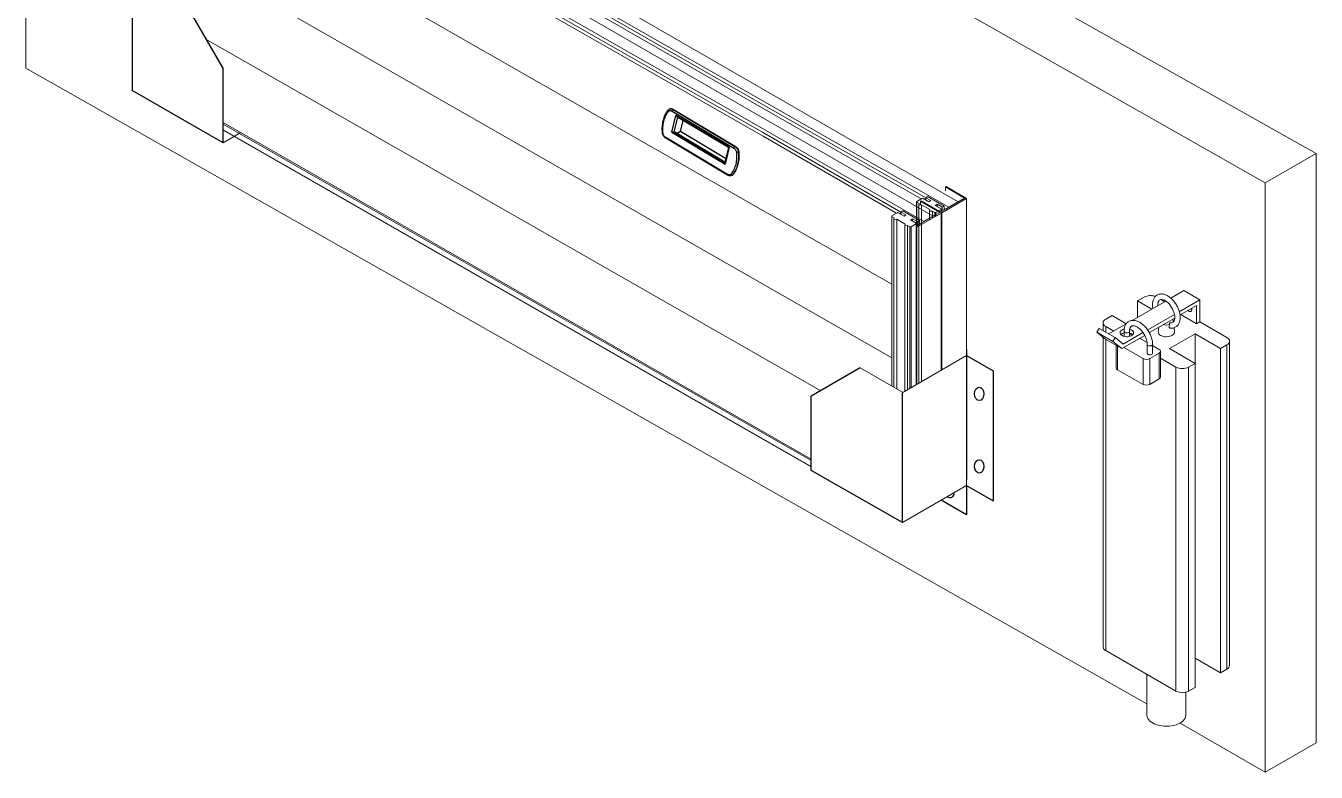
# Model space of a CAD drawing. Header units: millimetres. Extents: x 4892990 to 5673724, y 2128419 to 2381812.
# Drawn here: x 5666905 to 5668279, y 2379701 to 2380496 of the extents above; entities that cross this region are included whole.
import ezdxf

# ---------------------------------------------------------------- set-up
doc = ezdxf.new("R2010")
doc.units = ezdxf.units.MM
doc.header["$LTSCALE"] = 1000
doc.layers.get('0').update_dxf_attribs({"linetype": 'CONTINUOUS'})
doc.layers.add('BYBSE-1_DXF_CONTINUOUS_LINE', color=7, linetype='CONTINUOUS')

msp = doc.modelspace()

# ---------------------------------------------------------------- linework, layer by layer
at = {"color": 7, "linetype": 'Continuous', "lineweight": 15}
for p, q in [((5666905.37, 2381077.9), (5666905.37, 2380450.8)), ((5668224.59, 2380328.57), (5666905.37, 2381077.9)), ((5668278.89, 2380359.92), (5667051.65, 2381051.3)), ((5667897.75, 2380308.44), (5667073.67, 2380784.17)), ((5667871.28, 2380293.16), (5667047.2, 2380768.89)), ((5667887.73, 2380302.66), (5667060.1, 2380776.33)), ((5667687.79, 2380387.52), (5667033.62, 2380761.05)), ((5667863.29, 2380312.85), (5667077.07, 2380762.62)), ((5667858.54, 2380311.67), (5667077.07, 2380758.7)), ((5667689.56, 2380382.57), (5667050.59, 2380747.33)), ((5667690.3, 2380378.23), (5667050.59, 2380743.41)), ((5667827.04, 2380220.9), (5667050.59, 2380665.03)), ((5667827.04, 2380142.52), (5667050.59, 2380586.64)), ((5667751.54, 2380107.31), (5667097.08, 2380481.66)), ((5666905.37, 2380450.8), (5668098.73, 2379774.12)), ((5667741.47, 2380034.69), (5667115.46, 2380392.77)), ((5667115.46, 2380384.61), (5667741.47, 2380026.52)), ((5667861.26, 2380287.37), (5667687.79, 2380387.52)), ((5667115.46, 2380371.21), (5667134.22, 2380382.04)), ((5667836.82, 2380297.56), (5667689.56, 2380382.57)), ((5667832.07, 2380296.39), (5667690.3, 2380378.23)), ((5668224.59, 2380328.57), (5668278.89, 2380359.92)), ((5668278.89, 2379732.81), (5668278.89, 2380359.92)), ((5668224.59, 2379701.46), (5668224.59, 2380328.57)), ((5667884.34, 2380324.21), (5667885.02, 2380324.6)), ((5667904.7, 2380312.45), (5667884.34, 2380324.21)), ((5667884.34, 2380320.29), (5667884.34, 2380324.21)), ((5667906.74, 2380312.06), (5667885.02, 2380324.6)), ((5667853.51, 2380308.54), (5667853.51, 2380114.1)), ((5667853.79, 2380308.93), (5667859.22, 2380312.06)), ((5667856.17, 2380306.77), (5667853.79, 2380308.14)), ((5667853.79, 2380308.14), (5667853.79, 2380114.26)), ((5667856.17, 2380306.77), (5667855.83, 2380305.01)), ((5667855.83, 2380305.01), (5667858.88, 2380305.2)), ((5667855.83, 2380305.01), (5667855.83, 2380115.44)), ((5667857.86, 2380308.93), (5667858.54, 2380309.32)), ((5667878.23, 2380297.17), (5667857.86, 2380308.93)), ((5667857.86, 2380305.01), (5667857.86, 2380308.93)), ((5667880.26, 2380296.78), (5667858.54, 2380309.32)), ((5667867.71, 2380300.11), (5667858.88, 2380305.2)), ((5667858.88, 2380305.2), (5667858.88, 2380117.2)), ((5667860.58, 2380312.06), (5667866.69, 2380308.54)), ((5667863.29, 2380312.06), (5667861.94, 2380311.28)), ((5667863.29, 2380312.85), (5667865.33, 2380314.02)), ((5667868.72, 2380309.71), (5667863.29, 2380312.85)), ((5667863.29, 2380312.85), (5667863.29, 2380310.5)), ((5667865.33, 2380314.02), (5667882.98, 2380303.83)), ((5667866.69, 2380308.54), (5667868.72, 2380309.71)), ((5667873.48, 2380304.62), (5667875.51, 2380305.79)), ((5667879.59, 2380301.09), (5667873.48, 2380304.62)), ((5667875.51, 2380305.79), (5667880.94, 2380302.66)), ((5667875.51, 2380305.79), (5667875.51, 2380303.44)), ((5667906.74, 2380312.06), (5667880.26, 2380296.78)), ((5667880.94, 2380302.66), (5667882.98, 2380303.83)), ((5667880.94, 2380302.66), (5667880.94, 2380298.74)), ((5667882.98, 2380303.83), (5667882.98, 2380299.91)), ((5667884.34, 2380300.7), (5667882.98, 2380301.48)), ((5667904.7, 2380312.45), (5667884.34, 2380300.7)), ((5667901.31, 2380310.49), (5667887.73, 2380302.66)), ((5667906.74, 2379998.51), (5667906.74, 2380312.06)), ((5667827.04, 2380293.25), (5667827.04, 2380112.4)), ((5667827.32, 2380293.64), (5667832.75, 2380296.78)), ((5667829.69, 2380291.49), (5667827.32, 2380292.86)), ((5667827.32, 2380292.86), (5667827.32, 2380112.24)), ((5667829.69, 2380291.49), (5667829.35, 2380289.73)), ((5667829.35, 2380289.73), (5667832.41, 2380289.92)), ((5667829.35, 2380289.73), (5667829.35, 2380111.07)), ((5667841.23, 2380284.83), (5667832.41, 2380289.92)), ((5667832.41, 2380289.92), (5667832.41, 2380109.32)), ((5667834.1, 2380296.78), (5667840.21, 2380293.25)), ((5667836.82, 2380296.78), (5667835.46, 2380296)), ((5667836.82, 2380297.56), (5667838.86, 2380298.74)), ((5667842.25, 2380294.43), (5667836.82, 2380297.56)), ((5667836.82, 2380297.56), (5667836.82, 2380295.21)), ((5667838.86, 2380298.74), (5667856.51, 2380288.55)), ((5667840.21, 2380293.25), (5667842.25, 2380294.43)), ((5667847, 2380289.33), (5667849.04, 2380290.51)), ((5667853.11, 2380285.81), (5667847, 2380289.33)), ((5667849.04, 2380290.51), (5667854.47, 2380287.37)), ((5667849.04, 2380290.51), (5667849.04, 2380288.16)), ((5667880.26, 2380296.78), (5667853.79, 2380281.5)), ((5667854.47, 2380287.37), (5667856.51, 2380288.55)), ((5667854.47, 2380287.37), (5667854.47, 2380283.46)), ((5667856.51, 2380288.55), (5667856.51, 2380284.63)), ((5667878.23, 2380297.17), (5667857.86, 2380285.41)), ((5667874.83, 2380295.21), (5667861.26, 2380287.37)), ((5667867.37, 2380298.35), (5667867.71, 2380300.11)), ((5667870.42, 2380298.54), (5667867.37, 2380298.35)), ((5667867.37, 2380298.35), (5667867.37, 2380289.33)), ((5667872.8, 2380297.17), (5667870.42, 2380298.54)), ((5667870.42, 2380298.54), (5667870.42, 2380291.1)), ((5667872.8, 2380292.47), (5667872.8, 2380297.17)), ((5667874.16, 2380297.17), (5667879.59, 2380300.31)), ((5667874.16, 2380297.17), (5667874.16, 2380293.25)), ((5667879.59, 2380129.15), (5667879.59, 2380300.31)), ((5667879.59, 2380297.17), (5667880.26, 2380296.78)), ((5667879.87, 2380297.56), (5667879.87, 2380300.7)), ((5667880.26, 2380298.35), (5667879.87, 2380298.58)), ((5667880.26, 2380298.35), (5667883.66, 2380300.31)), ((5667880.26, 2380129.54), (5667880.26, 2380296.78)), ((5667880.26, 2380129.54), (5667880.26, 2380296.78)), ((5667882.98, 2380300.7), (5667883.66, 2380300.31)), ((5667840.89, 2380283.06), (5667841.23, 2380284.83)), ((5667843.95, 2380283.26), (5667840.89, 2380283.06)), ((5667840.89, 2380283.06), (5667840.89, 2380106.82)), ((5667846.32, 2380281.89), (5667843.95, 2380283.26)), ((5667843.95, 2380283.26), (5667843.95, 2380108.58)), ((5667846.32, 2380109.95), (5667846.32, 2380281.89)), ((5667847.68, 2380281.89), (5667853.11, 2380285.02)), ((5667847.68, 2380281.89), (5667847.68, 2380110.73)), ((5667853.11, 2380113.87), (5667853.11, 2380285.02)), ((5667853.11, 2380281.89), (5667853.79, 2380281.5)), ((5667853.39, 2380282.28), (5667853.39, 2380285.42)), ((5667853.79, 2380283.06), (5667853.39, 2380283.29)), ((5667853.79, 2380283.06), (5667857.18, 2380285.02)), ((5667853.79, 2380114.26), (5667853.79, 2380281.5)), ((5667857.86, 2380285.41), (5667856.51, 2380286.2)), ((5667856.51, 2380285.41), (5667857.18, 2380285.02)), ((5668095.61, 2380207.06), (5668088.82, 2380203.14)), ((5668124.2, 2380205.93), (5668138.04, 2380213.92)), ((5668155.01, 2380204.12), (5668138.04, 2380213.92)), ((5668083.13, 2380182.22), (5668118.82, 2380202.82)), ((5668088.82, 2380203.14), (5668104.09, 2380194.32)), ((5668088.82, 2380203.14), (5668088.82, 2380185.51)), ((5668110.39, 2380199.73), (5668110.55, 2380201.06)), ((5668110.4, 2380198.21), (5668110.39, 2380199.73)), ((5668110.42, 2380197.98), (5668110.4, 2380198.21)), ((5668110.55, 2380201.06), (5668110.86, 2380202.17)), ((5668110.86, 2380202.17), (5668111.27, 2380203.05)), ((5668111.27, 2380203.05), (5668111.76, 2380203.71)), ((5668111.76, 2380203.71), (5668112.34, 2380204.18)), ((5668112.34, 2380204.18), (5668113.13, 2380204.51)), ((5668113.13, 2380204.51), (5668113.95, 2380204.62)), ((5668117.67, 2380202.16), (5668113.5, 2380204.56)), ((5668113.95, 2380204.62), (5668114.88, 2380204.56)), ((5668114.88, 2380204.56), (5668116.04, 2380204.26)), ((5668116.04, 2380204.26), (5668117.29, 2380203.74)), ((5668117.29, 2380203.74), (5668118.61, 2380202.97)), ((5668118.61, 2380202.97), (5668119.96, 2380201.98)), ((5668119.96, 2380201.98), (5668121.31, 2380200.77)), ((5668121.31, 2380200.77), (5668122.62, 2380199.36)), ((5668122.62, 2380199.36), (5668123.85, 2380197.78)), ((5668123.85, 2380197.78), (5668124.99, 2380196.07)), ((5668124.99, 2380196.07), (5668125.99, 2380194.26)), ((5668125.99, 2380194.26), (5668126.83, 2380192.41)), ((5668126.83, 2380192.41), (5668127.5, 2380190.54)), ((5668133.19, 2380191.53), (5668155.01, 2380204.12)), ((5668133.93, 2380188.03), (5668151.61, 2380198.24)), ((5668142.23, 2380192.82), (5668142.9, 2380192.31)), ((5668142.9, 2380192.31), (5668143.82, 2380191.85)), ((5668143.82, 2380191.85), (5668144.69, 2380191.7)), ((5668144.69, 2380191.7), (5668145.45, 2380191.88)), ((5668145.45, 2380191.88), (5668146.03, 2380192.37)), ((5668145.62, 2380194.78), (5668146.29, 2380194.27)), ((5668146.03, 2380192.37), (5668146.4, 2380193.14)), ((5668146.29, 2380194.27), (5668146.52, 2380194.13)), ((5668146.52, 2380194.13), (5668146.4, 2380195.23)), ((5668146.4, 2380193.14), (5668146.52, 2380194.13)), ((5668151.61, 2380198.24), (5668151.61, 2380178.64)), ((5668155.01, 2380204.12), (5668155.01, 2380180.6)), ((5668052.25, 2380180.71), (5668052.07, 2380179.62)), ((5668052.07, 2380179.62), (5668052.07, 2380171.39)), ((5668052.07, 2380179.62), (5668052.25, 2380178.54)), ((5668052.8, 2380181.75), (5668052.25, 2380180.71)), ((5668052.25, 2380178.54), (5668052.8, 2380177.5)), ((5668053.69, 2380182.7), (5668052.8, 2380181.75)), ((5668052.8, 2380177.5), (5668053.69, 2380176.55)), ((5668054.88, 2380183.54), (5668053.69, 2380182.7)), ((5668061.67, 2380187.46), (5668054.88, 2380183.54)), ((5668058.22, 2380167.84), (5668076.63, 2380178.47)), ((5668076.8, 2380178.73), (5668061.67, 2380187.46)), ((5668099.54, 2380172.1), (5668128.01, 2380188.54)), ((5668101.32, 2380169.21), (5668128.34, 2380184.8)), ((5668125.29, 2380179.76), (5668124.44, 2380179.72)), ((5668124.44, 2380179.72), (5668124.44, 2380179.72)), ((5668126.06, 2380179.98), (5668125.29, 2380179.76)), ((5668126.72, 2380180.38), (5668126.06, 2380179.98)), ((5668127.24, 2380180.95), (5668126.72, 2380180.38)), ((5668126.88, 2380180.55), (5668126.74, 2380181.85)), ((5668127.7, 2380181.71), (5668127.24, 2380180.95)), ((5668127.5, 2380190.54), (5668127.98, 2380188.72)), ((5668128.06, 2380182.71), (5668127.7, 2380181.71)), ((5668127.98, 2380188.72), (5668128.27, 2380186.98)), ((5668128.29, 2380183.94), (5668128.06, 2380182.71)), ((5668128.27, 2380186.98), (5668128.37, 2380185.37)), ((5668128.37, 2380185.37), (5668128.29, 2380183.94)), ((5668151.61, 2380178.64), (5668134.64, 2380188.44)), ((5668134.64, 2380188.44), (5668134.64, 2380188.44)), ((5668155.01, 2380180.6), (5668151.61, 2380178.64)), ((5668183.86, 2380163.95), (5668155.01, 2380180.6)), ((5668045.43, 2380169.7), (5668048.04, 2380173.72)), ((5668062.41, 2380159.9), (5668045.43, 2380169.7)), ((5668045.43, 2380169.7), (5668055, 2380162.06)), ((5668065.01, 2380163.92), (5668048.04, 2380173.72)), ((5668052.07, 2380164.4), (5668052.07, 2379834.72)), ((5668053.69, 2380176.55), (5668054.88, 2380175.71)), ((5668054.88, 2380175.71), (5668063.36, 2380170.81)), ((5668062.41, 2380159.9), (5668065.01, 2380163.92)), ((5668065.01, 2380163.92), (5668073.55, 2380157.1)), ((5668070.4, 2380170.27), (5668070.11, 2380169.38)), ((5668070.11, 2380169.38), (5668070.15, 2380168.49)), ((5668070.15, 2380168.49), (5668070.52, 2380167.61)), ((5668071.02, 2380171.09), (5668070.4, 2380170.27)), ((5668070.52, 2380167.61), (5668071.22, 2380166.81)), ((5668071.92, 2380171.82), (5668071.02, 2380171.09)), ((5668071.22, 2380166.81), (5668072.19, 2380166.11)), ((5668073.08, 2380172.42), (5668071.92, 2380171.82)), ((5668071.97, 2380152.26), (5668096.33, 2380166.33)), ((5668072.19, 2380166.11), (5668073.41, 2380165.55)), ((5668074.44, 2380172.87), (5668073.08, 2380172.42)), ((5668073.41, 2380165.55), (5668074.8, 2380165.15)), ((5668073.55, 2380157.1), (5668094.54, 2380169.21)), ((5668074.4, 2380170.67), (5668074.4, 2380165.24)), ((5668074.53, 2380172.89), (5668074.44, 2380172.87)), ((5668074.8, 2380165.15), (5668076.31, 2380164.93)), ((5668076.31, 2380164.93), (5668077.87, 2380164.9)), ((5668077.87, 2380164.9), (5668079.4, 2380165.07)), ((5668079.4, 2380165.07), (5668080.83, 2380165.43)), ((5668080.16, 2380165.24), (5668080.16, 2380170.67)), ((5668080.48, 2380172.77), (5668080.41, 2380172.79)), ((5668081.79, 2380172.29), (5668080.48, 2380172.77)), ((5668080.83, 2380165.43), (5668082.09, 2380165.95)), ((5668082.89, 2380171.65), (5668081.79, 2380172.29)), ((5668082.09, 2380165.95), (5668083.13, 2380166.62)), ((5668083.73, 2380170.89), (5668082.89, 2380171.65)), ((5668083.13, 2380166.62), (5668083.9, 2380167.41)), ((5668084.27, 2380170.05), (5668083.73, 2380170.89)), ((5668083.9, 2380167.41), (5668084.35, 2380168.26)), ((5668084.48, 2380169.16), (5668084.27, 2380170.05)), ((5668084.35, 2380168.26), (5668084.48, 2380169.16)), ((5668111.26, 2380174.95), (5668110.75, 2380170.14)), ((5668113.26, 2380166.3), (5668114.62, 2380165.66)), ((5668114.62, 2380165.66), (5668116.17, 2380165.2)), ((5668116.17, 2380165.2), (5668117.85, 2380164.92)), ((5668117.85, 2380164.92), (5668119.59, 2380164.84)), ((5668119.59, 2380164.84), (5668121.32, 2380164.97)), ((5668121.32, 2380164.97), (5668122.98, 2380165.3)), ((5668122.76, 2380152.19), (5668149.92, 2380167.87)), ((5668122.98, 2380165.3), (5668124.48, 2380165.81)), ((5668124.48, 2380165.81), (5668125.78, 2380166.48)), ((5668125.78, 2380166.48), (5668126.82, 2380167.3)), ((5668126.82, 2380167.3), (5668127.55, 2380168.21)), ((5668127.99, 2380170.14), (5668127.54, 2380174.4)), ((5668127.55, 2380168.21), (5668127.94, 2380169.2)), ((5668127.94, 2380169.2), (5668127.99, 2380170.14)), ((5668149.92, 2380167.87), (5668177.07, 2380152.19)), ((5668149.92, 2380167.87), (5668149.92, 2380136.52)), ((5668185.05, 2380163.11), (5668183.86, 2380163.95)), ((5668071.97, 2380152.26), (5668055, 2380162.06)), ((5668062.41, 2380159.9), (5668071.97, 2380152.26)), ((5668066.06, 2380155.67), (5668066.06, 2380131.65)), ((5668073.98, 2380153.42), (5668094.87, 2380141.56)), ((5668098.89, 2380158.71), (5668090.95, 2380163.22)), ((5668099.04, 2380156.68), (5668099.04, 2380147.27)), ((5668104.8, 2380147.27), (5668104.8, 2380156.68)), ((5668111.7, 2380151.43), (5668104.8, 2380155.36)), ((5668149.92, 2380136.52), (5668122.76, 2380152.19)), ((5668177.07, 2380152.19), (5668183.86, 2380156.11)), ((5668177.07, 2380152.19), (5668177.07, 2379807.29)), ((5668183.86, 2380156.11), (5668185.05, 2380156.95)), ((5668183.86, 2380156.11), (5668183.86, 2379811.2)), ((5668185.94, 2380162.15), (5668185.05, 2380163.11)), ((5668185.05, 2380156.95), (5668185.94, 2380157.91)), ((5668186.49, 2380161.11), (5668185.94, 2380162.15)), ((5668185.94, 2380157.91), (5668186.49, 2380158.95)), ((5668186.67, 2380160.03), (5668186.49, 2380161.11)), ((5668186.49, 2380158.95), (5668186.67, 2380160.03)), ((5668186.67, 2379815.12), (5668186.67, 2380160.03)), ((5667838.84, 2380105.63), (5667906.74, 2380144.83)), ((5668094.87, 2380114.12), (5668094.87, 2380141.56)), ((5668099.9, 2380146.09), (5668100.72, 2380145.76)), ((5668100.72, 2380145.76), (5668101.69, 2380145.62)), ((5668101.66, 2380141.59), (5668111.76, 2380147.51)), ((5668101.66, 2380141.59), (5668101.66, 2380114.15)), ((5668101.69, 2380145.62), (5668102.68, 2380145.67)), ((5668102.68, 2380145.67), (5668103.59, 2380145.92)), ((5668103.59, 2380145.92), (5668104.29, 2380146.33)), ((5668104.29, 2380146.33), (5668104.7, 2380146.86)), ((5668104.7, 2380146.86), (5668104.8, 2380147.27)), ((5668111.76, 2380120.08), (5668111.76, 2380147.51)), ((5668113.14, 2380122.02), (5668113.14, 2380149.46)), ((5668113.14, 2380142.08), (5668129.55, 2380132.6)), ((5668143.13, 2380132.6), (5668149.92, 2380136.52)), ((5668149.92, 2380136.52), (5668149.92, 2379791.61)), ((5667838.52, 2380105.81), (5667793.52, 2380131.62)), ((5668067.5, 2380129.67), (5668094.87, 2380114.12)), ((5668129.55, 2380132.6), (5668129.55, 2379787.69)), ((5668143.13, 2380132.6), (5668143.13, 2379787.69)), ((5668101.66, 2380114.15), (5668111.76, 2380120.08)), ((5667838.52, 2379967.1), (5667906.74, 2380006.48)), ((5668054.88, 2379830.8), (5668129.55, 2379787.69)), ((5668149.92, 2379822.96), (5668177.07, 2379807.29)), ((5668177.07, 2379807.29), (5668183.86, 2379811.2)), ((5668098.73, 2379805.49), (5668098.73, 2379762.21)), ((5668140.01, 2379762.21), (5668140.01, 2379786.49)), ((5668143.13, 2379787.69), (5668149.92, 2379791.61)), ((5668098.75, 2379761.64), (5668098.73, 2379762.21)), ((5668099.05, 2379760.12), (5668098.75, 2379761.64)), ((5668099.68, 2379758.64), (5668099.05, 2379760.12)), ((5668100.63, 2379757.21), (5668099.68, 2379758.64)), ((5668101.89, 2379755.87), (5668100.63, 2379757.21)), ((5668103.44, 2379754.63), (5668101.89, 2379755.87)), ((5668105.25, 2379753.52), (5668103.44, 2379754.63)), ((5668107.29, 2379752.55), (5668105.25, 2379753.52)), ((5668109.53, 2379751.74), (5668107.29, 2379752.55)), ((5668111.93, 2379751.1), (5668109.53, 2379751.74)), ((5668129.79, 2379751.92), (5668127.42, 2379751.24)), ((5668131.98, 2379752.78), (5668129.79, 2379751.92)), ((5668133.96, 2379753.78), (5668131.98, 2379752.78)), ((5668135.71, 2379754.93), (5668133.96, 2379753.78)), ((5668133.96, 2379753.78), (5668224.59, 2379701.46)), ((5668137.19, 2379756.2), (5668135.71, 2379754.93)), ((5668138.38, 2379757.56), (5668137.19, 2379756.2)), ((5668139.25, 2379759), (5668138.38, 2379757.56)), ((5668139.8, 2379760.5), (5668139.25, 2379759)), ((5668140.01, 2379762.02), (5668139.8, 2379760.5)), ((5668140.01, 2379762.21), (5668140.01, 2379762.02)), ((5668114.46, 2379750.64), (5668111.93, 2379751.1)), ((5668117.06, 2379750.37), (5668114.46, 2379750.64)), ((5668119.7, 2379750.3), (5668117.06, 2379750.37)), ((5668122.34, 2379750.42), (5668119.7, 2379750.3)), ((5668124.92, 2379750.73), (5668122.34, 2379750.42)), ((5668127.42, 2379751.24), (5668124.92, 2379750.73)), ((5668224.59, 2379701.46), (5668278.89, 2379732.81))]:
    msp.add_line(p, q, dxfattribs=at)
at = {"ltscale": 4}
for p, q in [((5667018.41, 2380565.59), (5667018.41, 2380426.73)), ((5667063.42, 2380539.77), (5667115.46, 2380449.92)), ((5667115.46, 2380371.21), (5667115.46, 2380449.92)), ((5667115.46, 2380371.21), (5667018.41, 2380426.73)), ((5667906.74, 2380151.79), (5667906.74, 2380012.93)), ((5667906.74, 2380144.83), (5667934.93, 2380128.7)), ((5667793.52, 2380131.62), (5667741.47, 2380101.48)), ((5667934.93, 2380128.7), (5667934.93, 2379990.36)), ((5667741.47, 2380022.62), (5667741.47, 2380101.48)), ((5667838.52, 2379967.1), (5667838.52, 2380105.81)), ((5667838.52, 2379967.1), (5667741.47, 2380022.62)), ((5667906.74, 2380006.48), (5667906.74, 2379975.33)), ((5667906.74, 2380006.48), (5667934.93, 2379990.36)), ((5667906.74, 2379975.33), (5667879.64, 2379990.83))]:
    msp.add_line(p, q, dxfattribs=at)
at = {"color": 8, "linetype": 'Continuous', "lineweight": 15}
for p, q in [((5667115.46, 2380392.77), (5667741.47, 2380034.69)), ((5667741.47, 2380033.12), (5667115.46, 2380391.2)), ((5667115.46, 2380384.93), (5667741.47, 2380026.85)), ((5668054.88, 2380175.71), (5668054.88, 2380169.77)), ((5668076.09, 2380169.16), (5668075.26, 2380169.49)), ((5668077.06, 2380169.02), (5668076.09, 2380169.16)), ((5668078.05, 2380169.07), (5668077.06, 2380169.02)), ((5668078.95, 2380169.32), (5668078.05, 2380169.07)), ((5668079.66, 2380169.73), (5668078.95, 2380169.32)), ((5668080.07, 2380170.26), (5668079.66, 2380169.73)), ((5668080.16, 2380170.66), (5668080.07, 2380170.26)), ((5668054.88, 2380162.15), (5668054.88, 2379830.8)), ((5668067.5, 2380154.84), (5668067.5, 2380129.67)), ((5668099.9, 2380155.49), (5668100.72, 2380155.17)), ((5668100.72, 2380155.17), (5668101.69, 2380155.02)), ((5668101.69, 2380155.02), (5668102.68, 2380155.08)), ((5668102.68, 2380155.08), (5668103.59, 2380155.33)), ((5668103.59, 2380155.33), (5668104.29, 2380155.74)), ((5668104.29, 2380155.74), (5668104.7, 2380156.26)), ((5668104.7, 2380156.26), (5668104.8, 2380156.68))]:
    msp.add_line(p, q, dxfattribs=at)
at = {"color": 7, "linetype": 'Continuous', "lineweight": 15}
for centre, radius, start, end in [((5667853.94, 2380308.54), 0.419, 110.78342, 249.21658), ((5667859.9, 2380310.75), 1.48, 62.60967, 117.39033), ((5667879.44, 2380300.7), 0.419, 290.78342, 69.21658), ((5667827.47, 2380293.25), 0.419, 110.78342, 249.21658), ((5667833.43, 2380295.47), 1.48, 62.60967, 117.39033), ((5667873.48, 2380298.48), 1.48, 242.60967, 297.39033), ((5667847, 2380283.2), 1.48, 242.60967, 297.39033), ((5667852.96, 2380285.42), 0.419, 290.78342, 69.21658), ((5668102.44, 2380193.86), 14.86, 69.20967, 117.36775), ((5668119.37, 2380189.47), 12.15, 254.56505, 287.09217), ((5668123.97, 2380181.59), 2.75, 323.88076, 42.5673), ((5668075.72, 2380162.29), 6.78, 101.2115, 134.91719), ((5668078.59, 2380161.8), 7.31, 46.33679, 77.53452), ((5668080.97, 2380159.89), 7.89, 73.03136, 95.86962), ((5668114.88, 2380170.1), 4.13, 179.53691, 246.95177), ((5668110.99, 2380149.46), 2.1, 291.58909, 70.01214), ((5668098.23, 2380148.12), 7.38, 242.87528, 297.65838), ((5668100.41, 2380147.37), 1.38, 183.9578, 247.9802), ((5668068.38, 2380131.82), 2.32, 184.21761, 247.7204), ((5668136.34, 2380145.7), 14.76, 242.60967, 297.39033), ((5668098.23, 2380120.69), 7.38, 242.87528, 297.65838), ((5668110.75, 2380122.25), 2.39, 294.8125, 354.48795), ((5668056.87, 2379835.2), 4.83, 185.6948, 245.62534), ((5668181.87, 2379815.6), 4.83, 294.37466, 354.3052), ((5668136.34, 2379800.79), 14.76, 242.60967, 297.39033)]:
    msp.add_arc(centre, radius, start, end, dxfattribs=at)
at = {"color": 8, "linetype": 'Continuous', "lineweight": 15}
for centre, start, end in [((5668075.78, 2380170.77), 183.94905, 247.98114), ((5668100.42, 2380156.78), 184.25254, 247.94862)]:
    msp.add_arc(centre, 1.38, start, end, dxfattribs=at)
at = {"ltscale": 4}
for centre in [(5667920.27, 2380104.04), (5667920.27, 2380026.94)]:
    msp.add_ellipse(centre, major_axis=(0, 7.09), ratio=0.707584, dxfattribs=at)
msp.add_ellipse((5667887.07, 2379999.76), major_axis=(-5.46, 4.53), ratio=0.707584, start_param=1.9377276, end_param=3.8330868, dxfattribs=at)
at = {"color": 7, "linetype": 'Continuous', "lineweight": 15}
for points, knots in [([(5668123.86, 2380173.98), (5668123.87, 2380173.98), (5668124.49, 2380173.91), (5668125.69, 2380173.96), (5668127.38, 2380174.28), (5668128.92, 2380174.91), (5668130.28, 2380175.8), (5668131.45, 2380176.92), (5668132.42, 2380178.25), (5668133.18, 2380179.78), (5668133.74, 2380181.5), (5668134.07, 2380183.39), (5668134.17, 2380185.44), (5668134.03, 2380187.59), (5668133.67, 2380189.82), (5668133.09, 2380192.08), (5668132.3, 2380194.33), (5668131.32, 2380196.55), (5668130.16, 2380198.71), (5668128.84, 2380200.76), (5668127.38, 2380202.69), (5668125.8, 2380204.47), (5668124.11, 2380206.06), (5668122.34, 2380207.45), (5668120.5, 2380208.6), (5668118.62, 2380209.5), (5668116.72, 2380210.11), (5668114.84, 2380210.41), (5668113.03, 2380210.39), (5668111.33, 2380210.05), (5668109.79, 2380209.42), (5668108.43, 2380208.52), (5668107.27, 2380207.4), (5668106.31, 2380206.06), (5668105.55, 2380204.53), (5668105, 2380202.8), (5668104.67, 2380200.91), (5668104.58, 2380198.86), (5668104.69, 2380196.84), (5668104.94, 2380195.48), (5668105.05, 2380194.87)], [0, 0, 0, 0, 0.0004618, 0.0278953, 0.0546119, 0.0804335, 0.1056581, 0.1306791, 0.1558512, 0.1815657, 0.2080501, 0.2353073, 0.2631381, 0.2912653, 0.3194428, 0.3475546, 0.3755806, 0.4035369, 0.4314559, 0.4593769, 0.4873334, 0.5153637, 0.5435111, 0.5718143, 0.6002951, 0.6289324, 0.6575667, 0.68589, 0.7135292, 0.7402331, 0.766041, 0.7912588, 0.8162785, 0.8414572, 0.8671838, 0.8936824, 0.9209519, 0.9487903, 0.9769203, 1, 1, 1, 1]), ([(5668104.8, 2380156.68), (5668104.79, 2380157.07), (5668104.77, 2380158.17), (5668104.55, 2380160.06), (5668104.08, 2380162.33), (5668103.39, 2380164.61), (5668102.5, 2380166.88), (5668101.42, 2380169.1), (5668100.17, 2380171.24), (5668098.77, 2380173.27), (5668097.23, 2380175.16), (5668095.58, 2380176.89), (5668093.83, 2380178.42), (5668092, 2380179.74), (5668090.12, 2380180.82), (5668088.19, 2380181.63), (5668086.27, 2380182.15), (5668084.38, 2380182.36), (5668082.57, 2380182.24), (5668080.89, 2380181.82), (5668079.37, 2380181.11), (5668078.04, 2380180.14), (5668076.9, 2380178.95), (5668075.96, 2380177.56), (5668075.23, 2380175.96), (5668074.72, 2380174.18), (5668074.45, 2380172.4), (5668074.42, 2380171.2), (5668074.4, 2380170.67)], [0, 0, 0, 0, 0.0219124, 0.0625491, 0.1031, 0.1435444, 0.1838785, 0.2241341, 0.2643588, 0.304607, 0.3449178, 0.3853493, 0.4259581, 0.4667895, 0.5078576, 0.5491031, 0.5902256, 0.6307887, 0.670307, 0.7085234, 0.7455817, 0.7819498, 0.8181376, 0.854664, 0.892024, 0.9304663, 0.9699318, 1, 1, 1, 1]), ([(5668122.94, 2380177.86), (5668122.72, 2380177.43), (5668122.33, 2380176.69), (5668122.24, 2380175.61), (5668122.5, 2380174.77), (5668123.05, 2380174.23), (5668123.54, 2380173.98), (5668123.82, 2380174), (5668123.86, 2380174.01)], [0, 0, 0, 0, 0.25944427, 0.44869262, 0.63890728, 0.80632482, 0.97007365, 1, 1, 1, 1]), ([(5668122.94, 2380177.86), (5668122.87, 2380177.97), (5668122.71, 2380178.25), (5668122.57, 2380178.69), (5668122.59, 2380179.11), (5668122.78, 2380179.4), (5668123.04, 2380179.57), (5668123.43, 2380179.69), (5668123.91, 2380179.74), (5668124.27, 2380179.71), (5668124.44, 2380179.69)], [0, 0, 0, 0, 0.1390657, 0.3386249, 0.5071437, 0.6033295, 0.6832746, 0.7630925, 0.8892288, 1, 1, 1, 1]), ([(5668080.16, 2380170.67), (5668080.17, 2380170.94), (5668080.18, 2380171.7), (5668080.34, 2380172.84), (5668080.66, 2380173.99), (5668081.1, 2380174.9), (5668081.63, 2380175.6), (5668082.26, 2380176.11), (5668082.98, 2380176.43), (5668083.87, 2380176.57), (5668084.89, 2380176.52), (5668086.06, 2380176.26), (5668087.36, 2380175.74), (5668088.73, 2380174.99), (5668090.12, 2380174), (5668091.52, 2380172.8), (5668092.87, 2380171.39), (5668094.16, 2380169.81), (5668095.34, 2380168.09), (5668096.4, 2380166.27), (5668097.3, 2380164.39), (5668098.03, 2380162.49), (5668098.57, 2380160.62), (5668098.91, 2380158.82), (5668099.03, 2380157.52), (5668099.04, 2380156.84), (5668099.04, 2380156.68)], [0, 0, 0, 0, 0.022135, 0.0643733, 0.1065414, 0.1490316, 0.1928688, 0.2400949, 0.293904, 0.3383335, 0.3799693, 0.4243306, 0.4673693, 0.5100991, 0.5528756, 0.5958837, 0.6391619, 0.6826734, 0.7263496, 0.7701102, 0.8138691, 0.8575143, 0.9009611, 0.9441303, 0.9869602, 1, 1, 1, 1])]:
    msp.add_open_spline(points, degree=3, knots=knots, dxfattribs=at)
at = {"layer": 'BYBSE-1_DXF_CONTINUOUS_LINE', "color": 7, "linetype": 'Continuous'}
for p, q in [((5667590.35, 2380407.1), (5667589.97, 2380406.85)), ((5667592.88, 2380382.48), (5667597.25, 2380400.46)), ((5667593.29, 2380404.9), (5667659.03, 2380365.64)), ((5667594.79, 2380406.84), (5667594.4, 2380406.59)), ((5667594.4, 2380406.59), (5667660.15, 2380367.33)), ((5667594.79, 2380406.84), (5667660.53, 2380367.58)), ((5667595.49, 2380382.88), (5667599.27, 2380398.45)), ((5667654.19, 2380366.45), (5667597.25, 2380400.46)), ((5667653.2, 2380366.25), (5667598.48, 2380398.93)), ((5667602.1, 2380383.32), (5667604.96, 2380395.06)), ((5667652.22, 2380337.63), (5667586.47, 2380376.89)), ((5667652.32, 2380336.93), (5667586.57, 2380376.2)), ((5667592.88, 2380382.48), (5667649.81, 2380348.48)), ((5667594.88, 2380382.86), (5667649.3, 2380350.36)), ((5667595.05, 2380382.89), (5667649.34, 2380350.47)), ((5667649.38, 2380350.68), (5667595.45, 2380382.89)), ((5667602.1, 2380383.32), (5667598.57, 2380381.03)), ((5667650.31, 2380354.53), (5667602.1, 2380383.32)), ((5667653.17, 2380366.26), (5667649.3, 2380350.35)), ((5667654.19, 2380366.45), (5667649.81, 2380348.48)), ((5667660.53, 2380367.58), (5667660.15, 2380367.33)), ((5667664.23, 2380361.71), (5667663.85, 2380361.46)), ((5667657.59, 2380337.02), (5667657.21, 2380336.77)), ((5667658.41, 2380337.79), (5667658.03, 2380337.54))]:
    msp.add_line(p, q, dxfattribs=at)
for centre, radius, start, end in [((5667589.5, 2380405.53), 0.647, 143.09251, 150.15111), ((5667591.68, 2380404.21), 3.14, 114.71924, 122.99568), ((5667591.7, 2380404.17), 3.19, 111.00227, 114.71984), ((5667655.51, 2380339.39), 3.12, 303.01264, 307.23309), ((5667655.49, 2380339.41), 3.15, 307.2399, 311.21221), ((5667655.86, 2380339.68), 3.17, 303.09692, 315.25973), ((5667637.46, 2380352.96), 25.71, 323.13507, 324.04255), ((5667655.76, 2380339.78), 3.32, 315.27424, 323.14798)]:
    msp.add_arc(centre, radius, start, end, dxfattribs=at)
for points, knots in [([(5667583.06, 2380381.77), (5667582.86, 2380384.03), (5667582.79, 2380388.49), (5667583.74, 2380394.95), (5667585.74, 2380400.84), (5667587.8, 2380404.34), (5667588.98, 2380405.92)], [0, 0, 0, 0, 0.2687507, 0.5244558, 0.7675408, 1, 1, 1, 1]), ([(5667583.66, 2380381.35), (5667583.47, 2380383.54), (5667583.4, 2380387.83), (5667584.31, 2380394.04), (5667586.22, 2380399.67), (5667588.17, 2380403.01), (5667589.3, 2380404.51)], [0, 0, 0, 0, 0.2705888, 0.526989, 0.7694555, 1, 1, 1, 1]), ([(5667589.3, 2380404.51), (5667589.2, 2380404.61), (5667589.03, 2380404.83), (5667588.87, 2380405.19), (5667588.82, 2380405.54), (5667588.88, 2380405.76), (5667588.94, 2380405.85)], [0, 0, 0, 0, 0.2903375, 0.5556665, 0.7902584, 1, 1, 1, 1]), ([(5667588.98, 2380405.92), (5667589.12, 2380406.1), (5667589.42, 2380406.44), (5667589.78, 2380406.72), (5667589.97, 2380406.85)], [0, 0, 0, 0, 0.5009986, 1, 1, 1, 1]), ([(5667589.3, 2380404.51), (5667589.4, 2380404.65), (5667589.63, 2380404.9), (5667590.05, 2380405.2), (5667590.53, 2380405.4), (5667591.23, 2380405.54), (5667592.21, 2380405.44), (5667592.93, 2380405.12), (5667593.29, 2380404.9)], [0, 0, 0, 0, 0.1166808, 0.2317476, 0.3475708, 0.4665596, 0.7199032, 1, 1, 1, 1]), ([(5667590.35, 2380407.09), (5667590.65, 2380407.29), (5667591.33, 2380407.58), (5667592.46, 2380407.67), (5667593.65, 2380407.42), (5667594.41, 2380407.07), (5667594.79, 2380406.84)], [0, 0, 0, 0, 0.2268499, 0.4650398, 0.7220525, 1, 1, 1, 1]), ([(5667590.56, 2380407.15), (5667590.84, 2380407.25), (5667591.46, 2380407.4), (5667592.44, 2380407.36), (5667593.44, 2380407.1), (5667594.09, 2380406.78), (5667594.4, 2380406.59)], [0, 0, 0, 0, 0.2276838, 0.4682451, 0.7254807, 1, 1, 1, 1]), ([(5667593.29, 2380404.9), (5667593.33, 2380405.07), (5667593.45, 2380405.41), (5667593.71, 2380405.88), (5667594.03, 2380406.29), (5667594.28, 2380406.51), (5667594.4, 2380406.59)], [0, 0, 0, 0, 0.2474259, 0.5193356, 0.7809739, 1, 1, 1, 1]), ([(5667598.49, 2380398.92), (5667598.36, 2380399), (5667598.11, 2380399.2), (5667597.66, 2380399.7), (5667597.4, 2380400.14), (5667597.25, 2380400.46)], [0, 0, 0, 0, 0.230471, 0.477407, 1, 1, 1, 1]), ([(5667586.57, 2380376.2), (5667586.09, 2380376.49), (5667585.19, 2380377.2), (5667584.11, 2380378.55), (5667583.36, 2380380.1), (5667583.11, 2380381.21), (5667583.06, 2380381.77)], [0, 0, 0, 0, 0.247102, 0.5008333, 0.7540962, 1, 1, 1, 1]), ([(5667583.66, 2380381.35), (5667583.58, 2380381.37), (5667583.43, 2380381.41), (5667583.24, 2380381.51), (5667583.11, 2380381.62), (5667583.07, 2380381.72), (5667583.06, 2380381.77)], [0, 0, 0, 0, 0.3283887, 0.6016675, 0.8196561, 1, 1, 1, 1]), ([(5667586.47, 2380376.89), (5667586.09, 2380377.12), (5667585.37, 2380377.7), (5667584.51, 2380378.78), (5667583.9, 2380380.02), (5667583.7, 2380380.91), (5667583.66, 2380381.35)], [0, 0, 0, 0, 0.2454308, 0.501316, 0.7564997, 1, 1, 1, 1]), ([(5667586.47, 2380376.89), (5667586.45, 2380376.82), (5667586.43, 2380376.67), (5667586.42, 2380376.46), (5667586.47, 2380376.3), (5667586.53, 2380376.22), (5667586.57, 2380376.2)], [0, 0, 0, 0, 0.3324861, 0.6071563, 0.8236101, 1, 1, 1, 1]), ([(5667592.88, 2380382.48), (5667593.03, 2380382.5), (5667593.34, 2380382.55), (5667593.84, 2380382.65), (5667594.35, 2380382.76), (5667594.7, 2380382.84), (5667594.88, 2380382.86)], [0, 0, 0, 0, 0.2213624, 0.4704968, 0.7382317, 1, 1, 1, 1]), ([(5667594.88, 2380382.86), (5667594.9, 2380382.86), (5667594.95, 2380382.87), (5667595.01, 2380382.88), (5667595.05, 2380382.89)], [0, 0, 0, 0, 0.2543782, 1, 1, 1, 1]), ([(5667595.05, 2380382.89), (5667595.13, 2380382.91), (5667595.26, 2380382.93), (5667595.41, 2380382.92), (5667595.45, 2380382.89)], [0, 0, 0, 0, 0.5965311, 1, 1, 1, 1]), ([(5667654.19, 2380366.45), (5667654.07, 2380366.41), (5667653.86, 2380366.35), (5667653.6, 2380366.28), (5667653.43, 2380366.25), (5667653.33, 2380366.24), (5667653.25, 2380366.23), (5667653.21, 2380366.24), (5667653.19, 2380366.25)], [0, 0, 0, 0, 0.3578692, 0.6532848, 0.7734682, 0.8726289, 0.9485038, 1, 1, 1, 1]), ([(5667661.85, 2380361.18), (5667662.04, 2380358.99), (5667662.11, 2380354.7), (5667661.2, 2380348.49), (5667659.29, 2380342.86), (5667657.33, 2380339.52), (5667656.21, 2380338.02)], [0, 0, 0, 0, 0.2705888, 0.526989, 0.7694555, 1, 1, 1, 1]), ([(5667663.85, 2380361.46), (5667664.04, 2380359.24), (5667664.12, 2380354.88), (5667663.23, 2380348.58), (5667661.33, 2380342.83), (5667659.39, 2380339.41), (5667658.27, 2380337.87)], [0, 0, 0, 0, 0.2702344, 0.5265665, 0.7691982, 1, 1, 1, 1]), ([(5667664.23, 2380361.71), (5667664.43, 2380359.45), (5667664.5, 2380355.02), (5667663.57, 2380348.61), (5667661.59, 2380342.79), (5667659.57, 2380339.34), (5667658.41, 2380337.79)], [0, 0, 0, 0, 0.2705889, 0.526989, 0.7694554, 1, 1, 1, 1]), ([(5667659.03, 2380365.64), (5667659.08, 2380365.8), (5667659.2, 2380366.14), (5667659.46, 2380366.61), (5667659.78, 2380367.02), (5667660.02, 2380367.25), (5667660.15, 2380367.33)], [0, 0, 0, 0, 0.2474259, 0.5193356, 0.7809739, 1, 1, 1, 1]), ([(5667659.03, 2380365.64), (5667659.42, 2380365.41), (5667660.14, 2380364.84), (5667661, 2380363.75), (5667661.6, 2380362.51), (5667661.81, 2380361.62), (5667661.85, 2380361.18)], [0, 0, 0, 0, 0.2454308, 0.501316, 0.7564997, 1, 1, 1, 1]), ([(5667660.15, 2380367.33), (5667660.65, 2380367.03), (5667661.6, 2380366.27), (5667662.73, 2380364.85), (5667663.53, 2380363.22), (5667663.8, 2380362.04), (5667663.85, 2380361.46)], [0, 0, 0, 0, 0.2454335, 0.501316, 0.756497, 1, 1, 1, 1]), ([(5667660.53, 2380367.58), (5667661.04, 2380367.28), (5667661.98, 2380366.52), (5667663.12, 2380365.1), (5667663.91, 2380363.47), (5667664.18, 2380362.29), (5667664.23, 2380361.71)], [0, 0, 0, 0, 0.2454404, 0.5013158, 0.7564902, 1, 1, 1, 1]), ([(5667661.85, 2380361.18), (5667662.01, 2380361.14), (5667662.37, 2380361.11), (5667662.91, 2380361.14), (5667663.42, 2380361.25), (5667663.72, 2380361.38), (5667663.85, 2380361.46)], [0, 0, 0, 0, 0.2490464, 0.5209774, 0.7817367, 1, 1, 1, 1]), ([(5667649.3, 2380350.35), (5667649.28, 2380350.29), (5667649.27, 2380350.16), (5667649.28, 2380349.86), (5667649.37, 2380349.45), (5667649.55, 2380348.96), (5667649.72, 2380348.64), (5667649.81, 2380348.48)], [0, 0, 0, 0, 0.0922619, 0.2023431, 0.453046, 0.7233377, 1, 1, 1, 1]), ([(5667652.22, 2380337.63), (5667652.2, 2380337.55), (5667652.17, 2380337.4), (5667652.17, 2380337.2), (5667652.21, 2380337.03), (5667652.28, 2380336.96), (5667652.32, 2380336.93)], [0, 0, 0, 0, 0.3324861, 0.6071563, 0.8236101, 1, 1, 1, 1]), ([(5667656.21, 2380338.02), (5667656.11, 2380337.88), (5667655.88, 2380337.63), (5667655.46, 2380337.34), (5667654.98, 2380337.13), (5667654.27, 2380337), (5667653.3, 2380337.09), (5667652.57, 2380337.42), (5667652.22, 2380337.63)], [0, 0, 0, 0, 0.1166808, 0.2317476, 0.3475708, 0.4665596, 0.7199032, 1, 1, 1, 1]), ([(5667657.21, 2380336.77), (5667656.86, 2380336.55), (5667656.08, 2380336.21), (5667654.8, 2380336.08), (5667653.51, 2380336.33), (5667652.7, 2380336.7), (5667652.32, 2380336.93)], [0, 0, 0, 0, 0.2413058, 0.4861203, 0.7380797, 1, 1, 1, 1]), ([(5667656.21, 2380338.02), (5667656.34, 2380337.89), (5667656.63, 2380337.65), (5667657.12, 2380337.44), (5667657.61, 2380337.38), (5667657.91, 2380337.47), (5667658.03, 2380337.54)], [0, 0, 0, 0, 0.2798866, 0.5506851, 0.7928999, 1, 1, 1, 1]), ([(5667658.03, 2380337.54), (5667657.99, 2380337.5), (5667657.85, 2380337.32), (5667657.69, 2380337.15), (5667657.57, 2380337.04)], [0, 0, 0, 0, 0.2523521, 1, 1, 1, 1])]:
    msp.add_open_spline(points, degree=3, knots=knots, dxfattribs=at)

doc.saveas('drawing.dxf')
